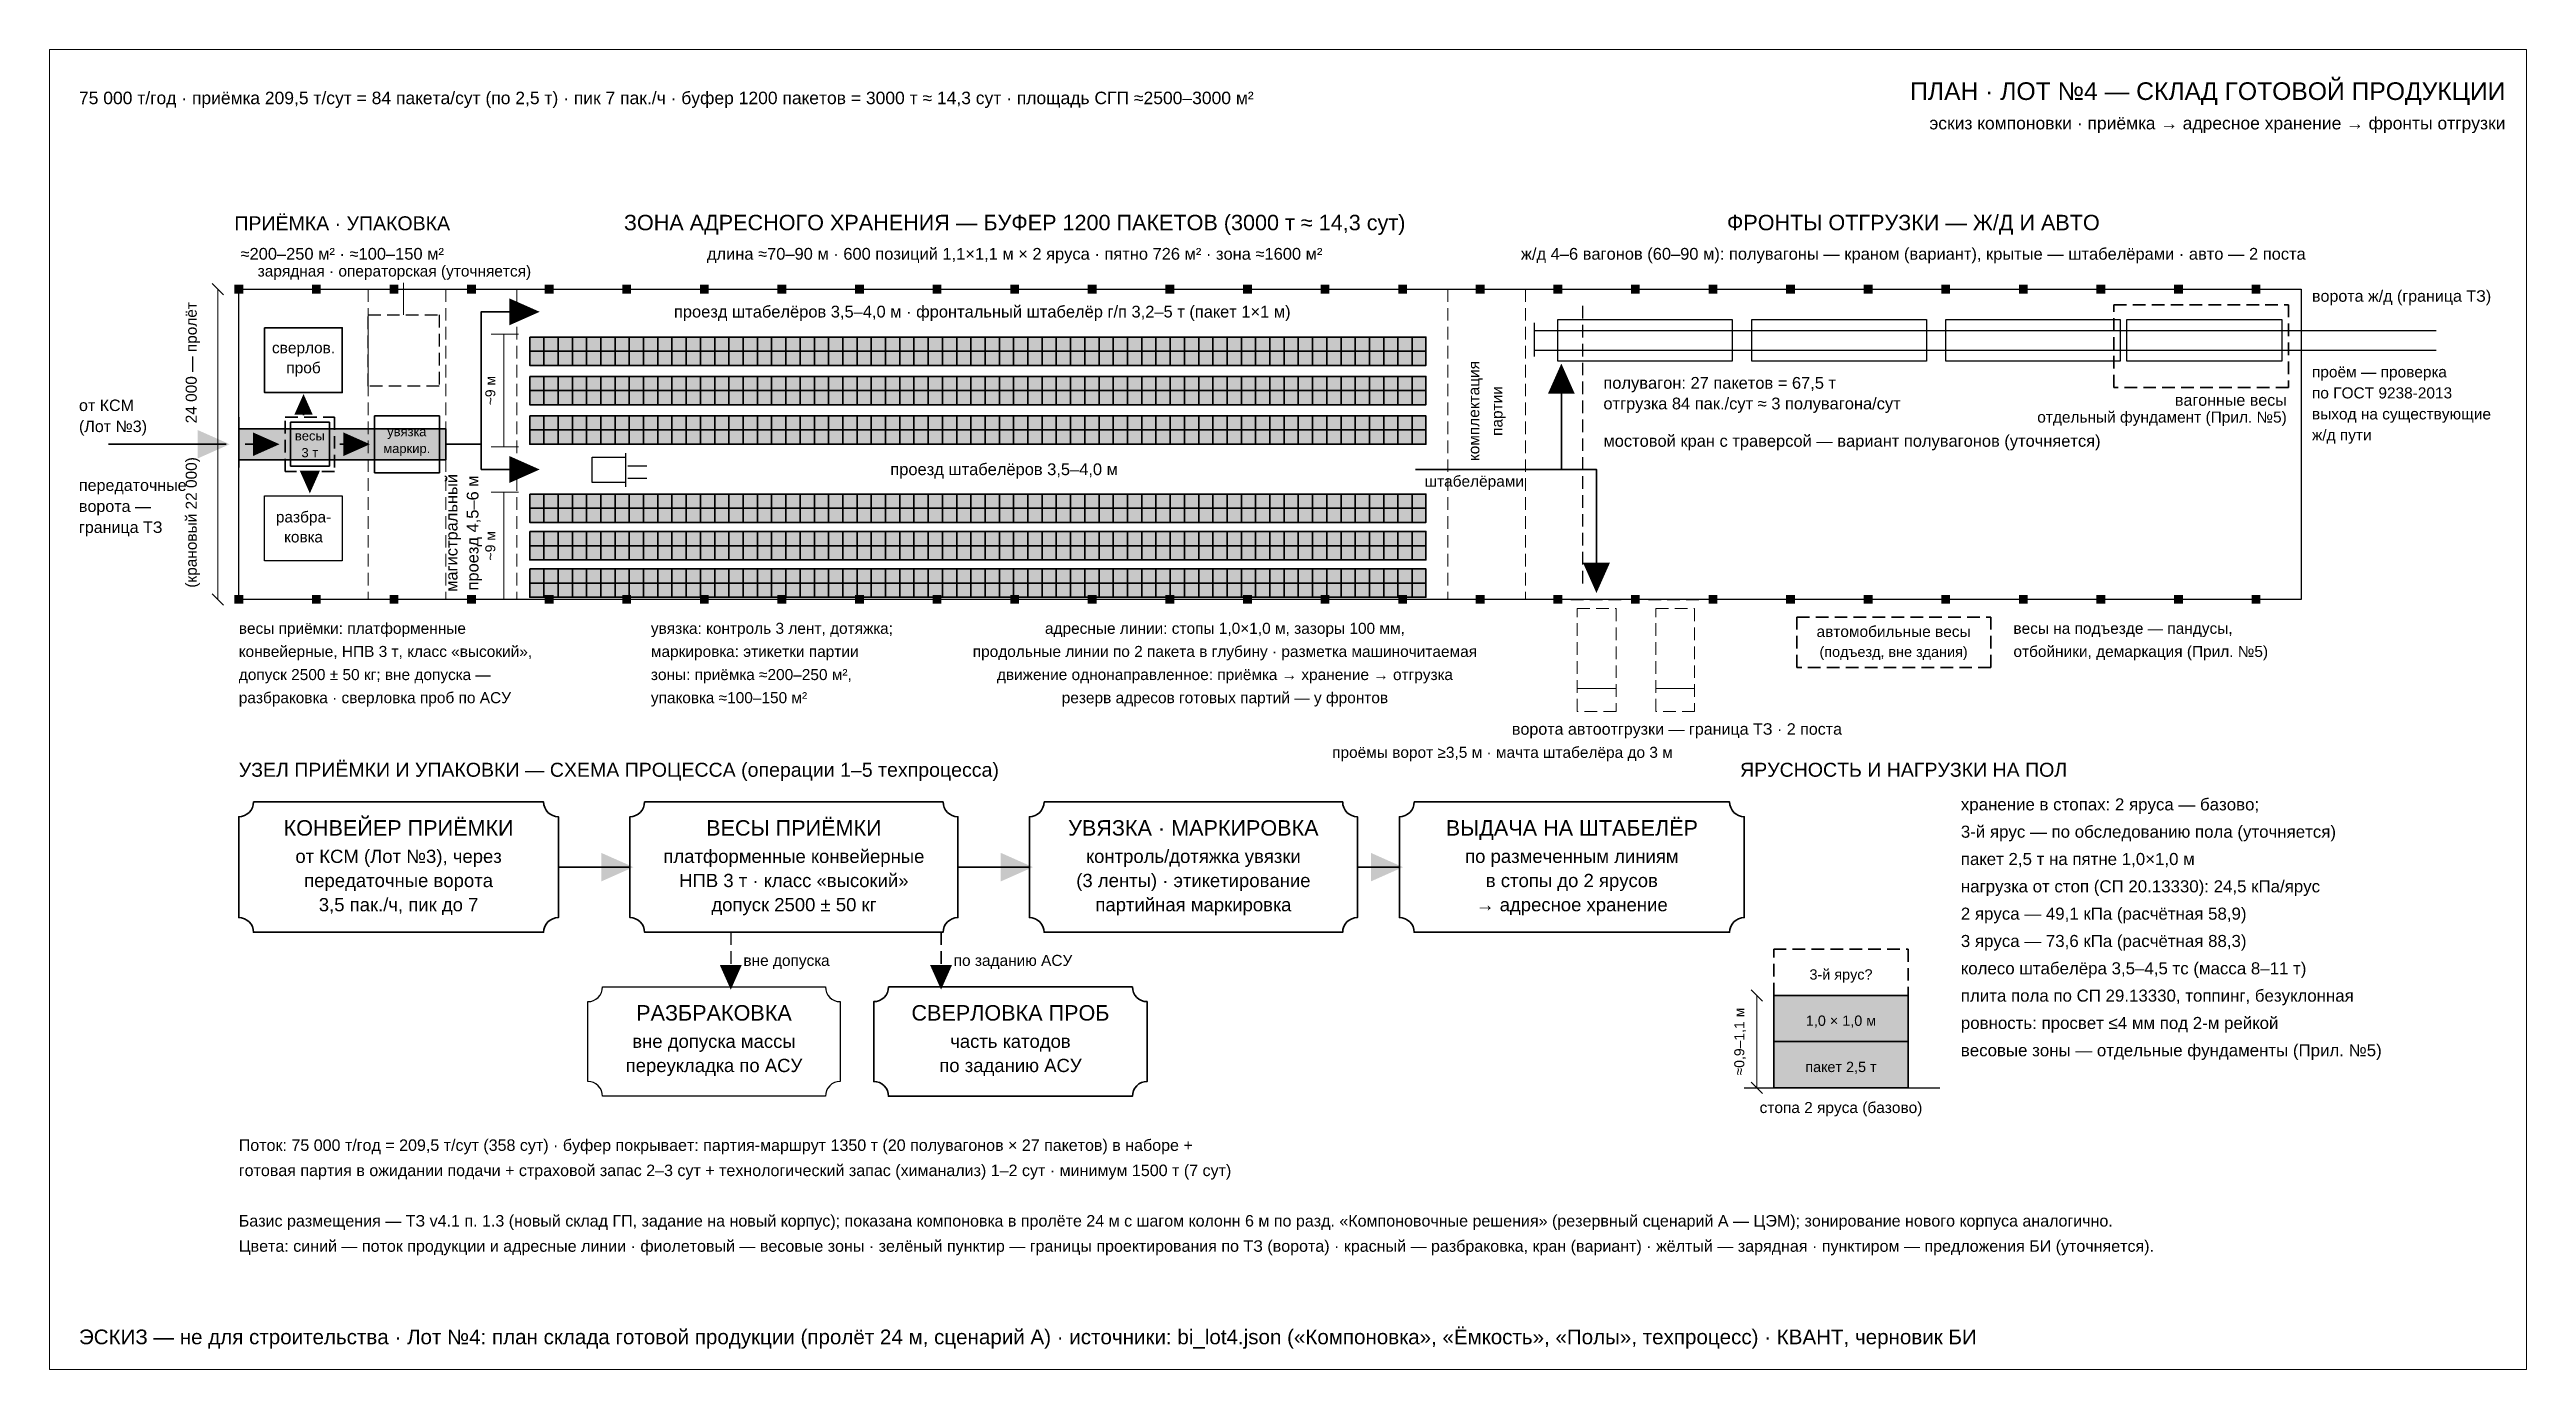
# Model space of a CAD drawing. Header units: millimetres. Extents: x 6 to 1184, y 6 to 634.
import ezdxf
from ezdxf.enums import TextEntityAlignment as Align

# ---------------------------------------------------------------- set-up
doc = ezdxf.new("R2010")
doc.units = ezdxf.units.MM
doc.linetypes.add('DASHED', pattern=[9, 6, -3])
for name, color, linetype, lineweight in [('DIM', 8, 'Continuous', 13), ('OUTLINE', 7, 'Continuous', 25), ('TEXT_RU', 7, 'Continuous', 25)]:
    doc.layers.add(name, color=color, linetype=linetype, lineweight=lineweight)
for name, color, linetype, lineweight, true_color in [('DUST', 6, 'Continuous', 35, 0xa34e9e), ('ELECTRIC', 2, 'Continuous', 30, 0xfab219), ('INTERLOCK', 1, 'Continuous', 30, 0xd03b3b), ('LIQUID', 5, 'Continuous', 35, 0x2a78d6)]:
    doc.layers.add(name, color=color, linetype=linetype, lineweight=lineweight, true_color=true_color)
doc.styles.add('TXTRU', font='arial.ttf')

msp = doc.modelspace()

# ---------------------------------------------------------------- hatches: boundary and pattern name
at = {"layer": 'LIQUID', "true_color": 0xd4e4f7}
for points in [[(234.4, 497.2), (660.6, 497.2), (660.6, 483.7), (234.4, 483.7)], [(234.4, 478.5), (660.6, 478.5), (660.6, 465), (234.4, 465)], [(234.4, 459.7), (660.6, 459.7), (660.6, 446.2), (234.4, 446.2)], [(234.4, 422.5), (660.6, 422.5), (660.6, 409), (234.4, 409)], [(234.4, 404.7), (660.6, 404.7), (660.6, 391.2), (234.4, 391.2)], [(234.4, 386.9), (660.6, 386.9), (660.6, 373.4), (234.4, 373.4)]]:
    msp.add_hatch(color=7, dxfattribs=at).paths.add_polyline_path(points)
at = {"layer": 'LIQUID', "true_color": 0xdfebf9}
msp.add_hatch(color=7, dxfattribs=at).paths.add_polyline_path([(96, 453.6), (194.4, 453.6), (194.4, 438.8), (96, 438.8)])
at = {"layer": 'LIQUID', "true_color": 0xd0e1f6}
for points in [[(826, 184), (890, 184), (890, 162), (826, 162)], [(826, 162), (890, 162), (890, 140), (826, 140)]]:
    msp.add_hatch(color=7, dxfattribs=at).paths.add_polyline_path(points)
at = {"layer": 'OUTLINE'}
for points in [[(93.9, 522.1), (98.1, 522.1), (98.1, 517.9), (93.9, 517.9)], [(130.8, 522.1), (135, 522.1), (135, 517.9), (130.8, 517.9)], [(167.7, 522.1), (171.9, 522.1), (171.9, 517.9), (167.7, 517.9)], [(204.6, 522.1), (208.8, 522.1), (208.8, 517.9), (204.6, 517.9)], [(241.5, 522.1), (245.7, 522.1), (245.7, 517.9), (241.5, 517.9)], [(278.4, 522.1), (282.6, 522.1), (282.6, 517.9), (278.4, 517.9)], [(315.3, 522.1), (319.5, 522.1), (319.5, 517.9), (315.3, 517.9)], [(352.2, 522.1), (356.4, 522.1), (356.4, 517.9), (352.2, 517.9)], [(389.1, 522.1), (393.3, 522.1), (393.3, 517.9), (389.1, 517.9)], [(426, 522.1), (430.2, 522.1), (430.2, 517.9), (426, 517.9)], [(462.9, 522.1), (467.1, 522.1), (467.1, 517.9), (462.9, 517.9)], [(499.8, 522.1), (504, 522.1), (504, 517.9), (499.8, 517.9)], [(536.7, 522.1), (540.9, 522.1), (540.9, 517.9), (536.7, 517.9)], [(573.6, 522.1), (577.8, 522.1), (577.8, 517.9), (573.6, 517.9)], [(610.5, 522.1), (614.7, 522.1), (614.7, 517.9), (610.5, 517.9)], [(647.4, 522.1), (651.6, 522.1), (651.6, 517.9), (647.4, 517.9)], [(684.3, 522.1), (688.5, 522.1), (688.5, 517.9), (684.3, 517.9)], [(721.2, 522.1), (725.4, 522.1), (725.4, 517.9), (721.2, 517.9)], [(758.1, 522.1), (762.3, 522.1), (762.3, 517.9), (758.1, 517.9)], [(795, 522.1), (799.2, 522.1), (799.2, 517.9), (795, 517.9)], [(831.9, 522.1), (836.1, 522.1), (836.1, 517.9), (831.9, 517.9)], [(868.8, 522.1), (873, 522.1), (873, 517.9), (868.8, 517.9)], [(905.7, 522.1), (909.9, 522.1), (909.9, 517.9), (905.7, 517.9)], [(942.6, 522.1), (946.8, 522.1), (946.8, 517.9), (942.6, 517.9)], [(979.5, 522.1), (983.7, 522.1), (983.7, 517.9), (979.5, 517.9)], [(1016.4, 522.1), (1020.6, 522.1), (1020.6, 517.9), (1016.4, 517.9)], [(1053.3, 522.1), (1057.5, 522.1), (1057.5, 517.9), (1053.3, 517.9)], [(93.9, 374.5), (98.1, 374.5), (98.1, 370.3), (93.9, 370.3)], [(130.8, 374.5), (135, 374.5), (135, 370.3), (130.8, 370.3)], [(167.7, 374.5), (171.9, 374.5), (171.9, 370.3), (167.7, 370.3)], [(204.6, 374.5), (208.8, 374.5), (208.8, 370.3), (204.6, 370.3)], [(241.5, 374.5), (245.7, 374.5), (245.7, 370.3), (241.5, 370.3)], [(278.4, 374.5), (282.6, 374.5), (282.6, 370.3), (278.4, 370.3)], [(315.3, 374.5), (319.5, 374.5), (319.5, 370.3), (315.3, 370.3)], [(352.2, 374.5), (356.4, 374.5), (356.4, 370.3), (352.2, 370.3)], [(389.1, 374.5), (393.3, 374.5), (393.3, 370.3), (389.1, 370.3)], [(426, 374.5), (430.2, 374.5), (430.2, 370.3), (426, 370.3)], [(462.9, 374.5), (467.1, 374.5), (467.1, 370.3), (462.9, 370.3)], [(499.8, 374.5), (504, 374.5), (504, 370.3), (499.8, 370.3)], [(536.7, 374.5), (540.9, 374.5), (540.9, 370.3), (536.7, 370.3)], [(573.6, 374.5), (577.8, 374.5), (577.8, 370.3), (573.6, 370.3)], [(610.5, 374.5), (614.7, 374.5), (614.7, 370.3), (610.5, 370.3)], [(647.4, 374.5), (651.6, 374.5), (651.6, 370.3), (647.4, 370.3)], [(684.3, 374.5), (688.5, 374.5), (688.5, 370.3), (684.3, 370.3)], [(721.2, 374.5), (725.4, 374.5), (725.4, 370.3), (721.2, 370.3)], [(758.1, 374.5), (762.3, 374.5), (762.3, 370.3), (758.1, 370.3)], [(795, 374.5), (799.2, 374.5), (799.2, 370.3), (795, 370.3)], [(831.9, 374.5), (836.1, 374.5), (836.1, 370.3), (831.9, 370.3)], [(868.8, 374.5), (873, 374.5), (873, 370.3), (868.8, 370.3)], [(905.7, 374.5), (909.9, 374.5), (909.9, 370.3), (905.7, 370.3)], [(942.6, 374.5), (946.8, 374.5), (946.8, 370.3), (942.6, 370.3)], [(979.5, 374.5), (983.7, 374.5), (983.7, 370.3), (979.5, 370.3)], [(1016.4, 374.5), (1020.6, 374.5), (1020.6, 370.3), (1016.4, 370.3)], [(1053.3, 374.5), (1057.5, 374.5), (1057.5, 370.3), (1053.3, 370.3)]]:
    msp.add_hatch(color=7, dxfattribs=at).paths.add_polyline_path(points)

# ---------------------------------------------------------------- linework, layer by layer
at = {"layer": 'DIM', "true_color": 0x52514e}
for p, q in [((83.3, 522.7), (88.7, 517.3)), ((86, 520), (86, 372.4)), ((83.3, 375.1), (88.7, 369.7)), ((815.3, 186.7), (820.7, 181.3)), ((818, 184), (818, 140)), ((815.3, 142.7), (820.7, 137.3))]:
    msp.add_line(p, q, dxfattribs=at)
at = {"layer": 'DIM', "linetype": 'DASHED'}
for p, q in [((157.5, 520), (157.5, 372.4)), ((194.4, 520), (194.4, 372.4)), ((228.2, 520), (228.2, 372.4)), ((671, 520), (671, 372.4)), ((707.9, 520), (707.9, 372.4))]:
    msp.add_line(p, q, dxfattribs=at)
at = {"layer": 'DIM'}
for p, q in [((174.4, 507.7), (174.4, 523)), ((216, 498.5), (229, 498.5)), ((222, 498.5), (222, 445)), ((216, 445), (229, 445)), ((216, 423.4), (229, 423.4)), ((222, 423.4), (222, 372.4)), ((216, 372.4), (229, 372.4)), ((732.6, 330), (751, 330)), ((770, 330), (788.4, 330))]:
    msp.add_line(p, q, dxfattribs=at)
at = {"layer": 'DIM', "true_color": 0xe7e7e7}
msp.add_lwpolyline([(6, 634), (1184, 634), (1184, 6), (6, 6)], close=True, dxfattribs=at)
at = {"layer": 'DIM', "linetype": 'DASHED'}
for points in [[(732.6, 368), (751, 368), (751, 319), (732.6, 319)], [(770, 368), (788.4, 368), (788.4, 319), (770, 319)]]:
    msp.add_lwpolyline(points, close=True, dxfattribs=at)
at = {"layer": 'DUST', "linetype": 'DASHED'}
for points in [[(987.8, 512.6), (1070.8, 512.6), (1070.8, 473.2), (987.8, 473.2)], [(118.1, 459.1), (141.5, 459.1), (141.5, 433.3), (118.1, 433.3)], [(837, 364), (929.3, 364), (929.3, 340), (837, 340)]]:
    msp.add_lwpolyline(points, close=True, dxfattribs=at)
at = {"layer": 'DUST'}
msp.add_lwpolyline([(120.6, 456.7), (139.1, 456.7), (139.1, 435.8), (120.6, 435.8)], close=True, dxfattribs=at)
msp.add_lwpolyline([(289, 276), (431, 276, 0.4142136), (438, 269), (438, 221, 0.4142136), (431, 214), (289, 214, 0.4142136), (282, 221), (282, 269, 0.4142136)], format="xyb", close=True, dxfattribs=at)
at = {"layer": 'ELECTRIC', "linetype": 'DASHED'}
msp.add_lwpolyline([(157.5, 507.7), (191.3, 507.7), (191.3, 473.9), (157.5, 473.9)], close=True, dxfattribs=at)
at = {"layer": 'INTERLOCK', "linetype": 'DASHED'}
for p, q in [((735, 512), (735, 380)), ((129.8, 433), (129.8, 424)), ((330, 214), (330, 188))]:
    msp.add_line(p, q, dxfattribs=at)
at = {"layer": 'INTERLOCK'}
msp.add_lwpolyline([(108.3, 421.6), (145.2, 421.6), (145.2, 390.8), (108.3, 390.8)], close=True, dxfattribs=at)
msp.add_lwpolyline([(269, 188), (375, 188, 0.4142136), (382, 181), (382, 143, 0.4142136), (375, 136), (269, 136, 0.4142136), (262, 143), (262, 181, 0.4142136)], format="xyb", close=True, dxfattribs=at)
for points in [[(134.6, 433.6), (129.8, 422.8), (125, 433.6)], [(335.2, 198.4), (330, 186.7), (324.8, 198.4)]]:
    msp.add_solid(points, dxfattribs=at)
at = {"layer": 'LIQUID', "true_color": 0x8ab5e8}
for p, q in [((241.1, 497.2), (241.1, 483.7)), ((247.87, 497.2), (247.87, 483.7)), ((254.64, 497.2), (254.64, 483.7)), ((261.41, 497.2), (261.41, 483.7)), ((268.18, 497.2), (268.18, 483.7)), ((274.95, 497.2), (274.95, 483.7)), ((281.72, 497.2), (281.72, 483.7)), ((288.49, 497.2), (288.49, 483.7)), ((295.26, 497.2), (295.26, 483.7)), ((302.03, 497.2), (302.03, 483.7)), ((308.8, 497.2), (308.8, 483.7)), ((315.57, 497.2), (315.57, 483.7)), ((322.34, 497.2), (322.34, 483.7)), ((329.11, 497.2), (329.11, 483.7)), ((335.88, 497.2), (335.88, 483.7)), ((342.65, 497.2), (342.65, 483.7)), ((349.42, 497.2), (349.42, 483.7)), ((356.19, 497.2), (356.19, 483.7)), ((362.96, 497.2), (362.96, 483.7)), ((369.73, 497.2), (369.73, 483.7)), ((376.5, 497.2), (376.5, 483.7)), ((383.27, 497.2), (383.27, 483.7)), ((390.04, 497.2), (390.04, 483.7)), ((396.81, 497.2), (396.81, 483.7)), ((403.58, 497.2), (403.58, 483.7)), ((410.35, 497.2), (410.35, 483.7)), ((417.12, 497.2), (417.12, 483.7)), ((423.89, 497.2), (423.89, 483.7)), ((430.66, 497.2), (430.66, 483.7)), ((437.43, 497.2), (437.43, 483.7)), ((444.2, 497.2), (444.2, 483.7)), ((450.97, 497.2), (450.97, 483.7)), ((457.74, 497.2), (457.74, 483.7)), ((464.51, 497.2), (464.51, 483.7)), ((471.28, 497.2), (471.28, 483.7)), ((478.05, 497.2), (478.05, 483.7)), ((484.82, 497.2), (484.82, 483.7)), ((491.59, 497.2), (491.59, 483.7)), ((498.36, 497.2), (498.36, 483.7)), ((505.13, 497.2), (505.13, 483.7)), ((511.9, 497.2), (511.9, 483.7)), ((518.67, 497.2), (518.67, 483.7)), ((525.44, 497.2), (525.44, 483.7)), ((532.21, 497.2), (532.21, 483.7)), ((538.98, 497.2), (538.98, 483.7)), ((545.75, 497.2), (545.75, 483.7)), ((552.52, 497.2), (552.52, 483.7)), ((559.29, 497.2), (559.29, 483.7)), ((566.06, 497.2), (566.06, 483.7)), ((572.83, 497.2), (572.83, 483.7)), ((579.6, 497.2), (579.6, 483.7)), ((586.37, 497.2), (586.37, 483.7)), ((593.14, 497.2), (593.14, 483.7)), ((599.91, 497.2), (599.91, 483.7)), ((606.68, 497.2), (606.68, 483.7)), ((613.45, 497.2), (613.45, 483.7)), ((620.22, 497.2), (620.22, 483.7)), ((626.99, 497.2), (626.99, 483.7)), ((633.76, 497.2), (633.76, 483.7)), ((640.53, 497.2), (640.53, 483.7)), ((647.3, 497.2), (647.3, 483.7)), ((654.07, 497.2), (654.07, 483.7)), ((241.1, 478.5), (241.1, 465)), ((247.87, 478.5), (247.87, 465)), ((254.64, 478.5), (254.64, 465)), ((261.41, 478.5), (261.41, 465)), ((268.18, 478.5), (268.18, 465)), ((274.95, 478.5), (274.95, 465)), ((281.72, 478.5), (281.72, 465)), ((288.49, 478.5), (288.49, 465)), ((295.26, 478.5), (295.26, 465)), ((302.03, 478.5), (302.03, 465)), ((308.8, 478.5), (308.8, 465)), ((315.57, 478.5), (315.57, 465)), ((322.34, 478.5), (322.34, 465)), ((329.11, 478.5), (329.11, 465)), ((335.88, 478.5), (335.88, 465)), ((342.65, 478.5), (342.65, 465)), ((349.42, 478.5), (349.42, 465)), ((356.19, 478.5), (356.19, 465)), ((362.96, 478.5), (362.96, 465)), ((369.73, 478.5), (369.73, 465)), ((376.5, 478.5), (376.5, 465)), ((383.27, 478.5), (383.27, 465)), ((390.04, 478.5), (390.04, 465)), ((396.81, 478.5), (396.81, 465)), ((403.58, 478.5), (403.58, 465)), ((410.35, 478.5), (410.35, 465)), ((417.12, 478.5), (417.12, 465)), ((423.89, 478.5), (423.89, 465)), ((430.66, 478.5), (430.66, 465)), ((437.43, 478.5), (437.43, 465)), ((444.2, 478.5), (444.2, 465)), ((450.97, 478.5), (450.97, 465)), ((457.74, 478.5), (457.74, 465)), ((464.51, 478.5), (464.51, 465)), ((471.28, 478.5), (471.28, 465)), ((478.05, 478.5), (478.05, 465)), ((484.82, 478.5), (484.82, 465)), ((491.59, 478.5), (491.59, 465)), ((498.36, 478.5), (498.36, 465)), ((505.13, 478.5), (505.13, 465)), ((511.9, 478.5), (511.9, 465)), ((518.67, 478.5), (518.67, 465)), ((525.44, 478.5), (525.44, 465)), ((532.21, 478.5), (532.21, 465)), ((538.98, 478.5), (538.98, 465)), ((545.75, 478.5), (545.75, 465)), ((552.52, 478.5), (552.52, 465)), ((559.29, 478.5), (559.29, 465)), ((566.06, 478.5), (566.06, 465)), ((572.83, 478.5), (572.83, 465)), ((579.6, 478.5), (579.6, 465)), ((586.37, 478.5), (586.37, 465)), ((593.14, 478.5), (593.14, 465)), ((599.91, 478.5), (599.91, 465)), ((606.68, 478.5), (606.68, 465)), ((613.45, 478.5), (613.45, 465)), ((620.22, 478.5), (620.22, 465)), ((626.99, 478.5), (626.99, 465)), ((633.76, 478.5), (633.76, 465)), ((640.53, 478.5), (640.53, 465)), ((647.3, 478.5), (647.3, 465)), ((654.07, 478.5), (654.07, 465)), ((241.1, 459.7), (241.1, 446.2)), ((247.87, 459.7), (247.87, 446.2)), ((254.64, 459.7), (254.64, 446.2)), ((261.41, 459.7), (261.41, 446.2)), ((268.18, 459.7), (268.18, 446.2)), ((274.95, 459.7), (274.95, 446.2)), ((281.72, 459.7), (281.72, 446.2)), ((288.49, 459.7), (288.49, 446.2)), ((295.26, 459.7), (295.26, 446.2)), ((302.03, 459.7), (302.03, 446.2)), ((308.8, 459.7), (308.8, 446.2)), ((315.57, 459.7), (315.57, 446.2)), ((322.34, 459.7), (322.34, 446.2)), ((329.11, 459.7), (329.11, 446.2)), ((335.88, 459.7), (335.88, 446.2)), ((342.65, 459.7), (342.65, 446.2)), ((349.42, 459.7), (349.42, 446.2)), ((356.19, 459.7), (356.19, 446.2)), ((362.96, 459.7), (362.96, 446.2)), ((369.73, 459.7), (369.73, 446.2)), ((376.5, 459.7), (376.5, 446.2)), ((383.27, 459.7), (383.27, 446.2)), ((390.04, 459.7), (390.04, 446.2)), ((396.81, 459.7), (396.81, 446.2)), ((403.58, 459.7), (403.58, 446.2)), ((410.35, 459.7), (410.35, 446.2)), ((417.12, 459.7), (417.12, 446.2)), ((423.89, 459.7), (423.89, 446.2)), ((430.66, 459.7), (430.66, 446.2)), ((437.43, 459.7), (437.43, 446.2)), ((444.2, 459.7), (444.2, 446.2)), ((450.97, 459.7), (450.97, 446.2)), ((457.74, 459.7), (457.74, 446.2)), ((464.51, 459.7), (464.51, 446.2)), ((471.28, 459.7), (471.28, 446.2)), ((478.05, 459.7), (478.05, 446.2)), ((484.82, 459.7), (484.82, 446.2)), ((491.59, 459.7), (491.59, 446.2)), ((498.36, 459.7), (498.36, 446.2)), ((505.13, 459.7), (505.13, 446.2)), ((511.9, 459.7), (511.9, 446.2)), ((518.67, 459.7), (518.67, 446.2)), ((525.44, 459.7), (525.44, 446.2)), ((532.21, 459.7), (532.21, 446.2)), ((538.98, 459.7), (538.98, 446.2)), ((545.75, 459.7), (545.75, 446.2)), ((552.52, 459.7), (552.52, 446.2)), ((559.29, 459.7), (559.29, 446.2)), ((566.06, 459.7), (566.06, 446.2)), ((572.83, 459.7), (572.83, 446.2)), ((579.6, 459.7), (579.6, 446.2)), ((586.37, 459.7), (586.37, 446.2)), ((593.14, 459.7), (593.14, 446.2)), ((599.91, 459.7), (599.91, 446.2)), ((606.68, 459.7), (606.68, 446.2)), ((613.45, 459.7), (613.45, 446.2)), ((620.22, 459.7), (620.22, 446.2)), ((626.99, 459.7), (626.99, 446.2)), ((633.76, 459.7), (633.76, 446.2)), ((640.53, 459.7), (640.53, 446.2)), ((647.3, 459.7), (647.3, 446.2)), ((654.07, 459.7), (654.07, 446.2)), ((241.1, 422.5), (241.1, 409)), ((247.87, 422.5), (247.87, 409)), ((254.64, 422.5), (254.64, 409)), ((261.41, 422.5), (261.41, 409)), ((268.18, 422.5), (268.18, 409)), ((274.95, 422.5), (274.95, 409)), ((281.72, 422.5), (281.72, 409)), ((288.49, 422.5), (288.49, 409)), ((295.26, 422.5), (295.26, 409)), ((302.03, 422.5), (302.03, 409)), ((308.8, 422.5), (308.8, 409)), ((315.57, 422.5), (315.57, 409)), ((322.34, 422.5), (322.34, 409)), ((329.11, 422.5), (329.11, 409)), ((335.88, 422.5), (335.88, 409)), ((342.65, 422.5), (342.65, 409)), ((349.42, 422.5), (349.42, 409)), ((356.19, 422.5), (356.19, 409)), ((362.96, 422.5), (362.96, 409)), ((369.73, 422.5), (369.73, 409)), ((376.5, 422.5), (376.5, 409)), ((383.27, 422.5), (383.27, 409)), ((390.04, 422.5), (390.04, 409)), ((396.81, 422.5), (396.81, 409)), ((403.58, 422.5), (403.58, 409)), ((410.35, 422.5), (410.35, 409)), ((417.12, 422.5), (417.12, 409)), ((423.89, 422.5), (423.89, 409)), ((430.66, 422.5), (430.66, 409)), ((437.43, 422.5), (437.43, 409)), ((444.2, 422.5), (444.2, 409)), ((450.97, 422.5), (450.97, 409)), ((457.74, 422.5), (457.74, 409)), ((464.51, 422.5), (464.51, 409)), ((471.28, 422.5), (471.28, 409)), ((478.05, 422.5), (478.05, 409)), ((484.82, 422.5), (484.82, 409)), ((491.59, 422.5), (491.59, 409)), ((498.36, 422.5), (498.36, 409)), ((505.13, 422.5), (505.13, 409)), ((511.9, 422.5), (511.9, 409)), ((518.67, 422.5), (518.67, 409)), ((525.44, 422.5), (525.44, 409)), ((532.21, 422.5), (532.21, 409)), ((538.98, 422.5), (538.98, 409)), ((545.75, 422.5), (545.75, 409)), ((552.52, 422.5), (552.52, 409)), ((559.29, 422.5), (559.29, 409)), ((566.06, 422.5), (566.06, 409)), ((572.83, 422.5), (572.83, 409)), ((579.6, 422.5), (579.6, 409)), ((586.37, 422.5), (586.37, 409)), ((593.14, 422.5), (593.14, 409)), ((599.91, 422.5), (599.91, 409)), ((606.68, 422.5), (606.68, 409)), ((613.45, 422.5), (613.45, 409)), ((620.22, 422.5), (620.22, 409)), ((626.99, 422.5), (626.99, 409)), ((633.76, 422.5), (633.76, 409)), ((640.53, 422.5), (640.53, 409)), ((647.3, 422.5), (647.3, 409)), ((654.07, 422.5), (654.07, 409)), ((241.1, 404.7), (241.1, 391.2)), ((247.87, 404.7), (247.87, 391.2)), ((254.64, 404.7), (254.64, 391.2)), ((261.41, 404.7), (261.41, 391.2)), ((268.18, 404.7), (268.18, 391.2)), ((274.95, 404.7), (274.95, 391.2)), ((281.72, 404.7), (281.72, 391.2)), ((288.49, 404.7), (288.49, 391.2)), ((295.26, 404.7), (295.26, 391.2)), ((302.03, 404.7), (302.03, 391.2)), ((308.8, 404.7), (308.8, 391.2)), ((315.57, 404.7), (315.57, 391.2)), ((322.34, 404.7), (322.34, 391.2)), ((329.11, 404.7), (329.11, 391.2)), ((335.88, 404.7), (335.88, 391.2)), ((342.65, 404.7), (342.65, 391.2)), ((349.42, 404.7), (349.42, 391.2)), ((356.19, 404.7), (356.19, 391.2)), ((362.96, 404.7), (362.96, 391.2)), ((369.73, 404.7), (369.73, 391.2)), ((376.5, 404.7), (376.5, 391.2)), ((383.27, 404.7), (383.27, 391.2)), ((390.04, 404.7), (390.04, 391.2)), ((396.81, 404.7), (396.81, 391.2)), ((403.58, 404.7), (403.58, 391.2)), ((410.35, 404.7), (410.35, 391.2)), ((417.12, 404.7), (417.12, 391.2)), ((423.89, 404.7), (423.89, 391.2)), ((430.66, 404.7), (430.66, 391.2)), ((437.43, 404.7), (437.43, 391.2)), ((444.2, 404.7), (444.2, 391.2)), ((450.97, 404.7), (450.97, 391.2)), ((457.74, 404.7), (457.74, 391.2)), ((464.51, 404.7), (464.51, 391.2)), ((471.28, 404.7), (471.28, 391.2)), ((478.05, 404.7), (478.05, 391.2)), ((484.82, 404.7), (484.82, 391.2)), ((491.59, 404.7), (491.59, 391.2)), ((498.36, 404.7), (498.36, 391.2)), ((505.13, 404.7), (505.13, 391.2)), ((511.9, 404.7), (511.9, 391.2)), ((518.67, 404.7), (518.67, 391.2)), ((525.44, 404.7), (525.44, 391.2)), ((532.21, 404.7), (532.21, 391.2)), ((538.98, 404.7), (538.98, 391.2)), ((545.75, 404.7), (545.75, 391.2)), ((552.52, 404.7), (552.52, 391.2)), ((559.29, 404.7), (559.29, 391.2)), ((566.06, 404.7), (566.06, 391.2)), ((572.83, 404.7), (572.83, 391.2)), ((579.6, 404.7), (579.6, 391.2)), ((586.37, 404.7), (586.37, 391.2)), ((593.14, 404.7), (593.14, 391.2)), ((599.91, 404.7), (599.91, 391.2)), ((606.68, 404.7), (606.68, 391.2)), ((613.45, 404.7), (613.45, 391.2)), ((620.22, 404.7), (620.22, 391.2)), ((626.99, 404.7), (626.99, 391.2)), ((633.76, 404.7), (633.76, 391.2)), ((640.53, 404.7), (640.53, 391.2)), ((647.3, 404.7), (647.3, 391.2)), ((654.07, 404.7), (654.07, 391.2)), ((241.1, 386.9), (241.1, 373.4)), ((247.87, 386.9), (247.87, 373.4)), ((254.64, 386.9), (254.64, 373.4)), ((261.41, 386.9), (261.41, 373.4)), ((268.18, 386.9), (268.18, 373.4)), ((274.95, 386.9), (274.95, 373.4)), ((281.72, 386.9), (281.72, 373.4)), ((288.49, 386.9), (288.49, 373.4)), ((295.26, 386.9), (295.26, 373.4)), ((302.03, 386.9), (302.03, 373.4)), ((308.8, 386.9), (308.8, 373.4)), ((315.57, 386.9), (315.57, 373.4)), ((322.34, 386.9), (322.34, 373.4)), ((329.11, 386.9), (329.11, 373.4)), ((335.88, 386.9), (335.88, 373.4)), ((342.65, 386.9), (342.65, 373.4)), ((349.42, 386.9), (349.42, 373.4)), ((356.19, 386.9), (356.19, 373.4)), ((362.96, 386.9), (362.96, 373.4)), ((369.73, 386.9), (369.73, 373.4)), ((376.5, 386.9), (376.5, 373.4)), ((383.27, 386.9), (383.27, 373.4)), ((390.04, 386.9), (390.04, 373.4)), ((396.81, 386.9), (396.81, 373.4)), ((403.58, 386.9), (403.58, 373.4)), ((410.35, 386.9), (410.35, 373.4)), ((417.12, 386.9), (417.12, 373.4)), ((423.89, 386.9), (423.89, 373.4)), ((430.66, 386.9), (430.66, 373.4)), ((437.43, 386.9), (437.43, 373.4)), ((444.2, 386.9), (444.2, 373.4)), ((450.97, 386.9), (450.97, 373.4)), ((457.74, 386.9), (457.74, 373.4)), ((464.51, 386.9), (464.51, 373.4)), ((471.28, 386.9), (471.28, 373.4)), ((478.05, 386.9), (478.05, 373.4)), ((484.82, 386.9), (484.82, 373.4)), ((491.59, 386.9), (491.59, 373.4)), ((498.36, 386.9), (498.36, 373.4)), ((505.13, 386.9), (505.13, 373.4)), ((511.9, 386.9), (511.9, 373.4)), ((518.67, 386.9), (518.67, 373.4)), ((525.44, 386.9), (525.44, 373.4)), ((532.21, 386.9), (532.21, 373.4)), ((538.98, 386.9), (538.98, 373.4)), ((545.75, 386.9), (545.75, 373.4)), ((552.52, 386.9), (552.52, 373.4)), ((559.29, 386.9), (559.29, 373.4)), ((566.06, 386.9), (566.06, 373.4)), ((572.83, 386.9), (572.83, 373.4)), ((579.6, 386.9), (579.6, 373.4)), ((586.37, 386.9), (586.37, 373.4)), ((593.14, 386.9), (593.14, 373.4)), ((599.91, 386.9), (599.91, 373.4)), ((606.68, 386.9), (606.68, 373.4)), ((613.45, 386.9), (613.45, 373.4)), ((620.22, 386.9), (620.22, 373.4)), ((626.99, 386.9), (626.99, 373.4)), ((633.76, 386.9), (633.76, 373.4)), ((640.53, 386.9), (640.53, 373.4)), ((647.3, 386.9), (647.3, 373.4)), ((654.07, 386.9), (654.07, 373.4))]:
    msp.add_line(p, q, dxfattribs=at)
at = {"layer": 'LIQUID', "true_color": 0x6aa0e2}
for p, q in [((234.4, 490.5), (660.6, 490.5)), ((234.4, 471.7), (660.6, 471.7)), ((234.4, 453), (660.6, 453)), ((234.4, 415.8), (660.6, 415.8)), ((234.4, 397.9), (660.6, 397.9)), ((234.4, 380.1), (660.6, 380.1))]:
    msp.add_line(p, q, dxfattribs=at)
at = {"layer": 'LIQUID', "linetype": 'DASHED'}
for p, q in [((126.8, 460), (126.8, 469)), ((430, 214), (430, 188))]:
    msp.add_line(p, q, dxfattribs=at)
at = {"layer": 'LIQUID'}
for p, q in [((34, 446.2), (90, 446.2)), ((99, 446.2), (114, 446.2)), ((144, 446.2), (157, 446.2)), ((194.4, 446.2), (211.3, 446.2)), ((248, 245), (282, 245)), ((438, 245), (472, 245)), ((628, 245), (648, 245))]:
    msp.add_line(p, q, dxfattribs=at)
for points in [[(211.3, 446.2), (211.3, 509.2), (237.5, 509.2)], [(655.7, 434.2), (725, 434.2), (725, 483)], [(211.3, 446.2), (211.3, 434.2), (237.5, 434.2)], [(700, 434.2), (741.7, 434.2), (741.7, 377)]]:
    msp.add_lwpolyline(points, dxfattribs=at)
for points in [[(108.3, 501.6), (145.2, 501.6), (145.2, 470.8), (108.3, 470.8)], [(234.4, 497.2), (660.6, 497.2), (660.6, 483.7), (234.4, 483.7)], [(234.4, 478.5), (660.6, 478.5), (660.6, 465), (234.4, 465)], [(160.6, 459.7), (191.4, 459.7), (191.4, 432.6), (160.6, 432.6)], [(234.4, 459.7), (660.6, 459.7), (660.6, 446.2), (234.4, 446.2)], [(96, 453.6), (194.4, 453.6), (194.4, 438.8), (96, 438.8)], [(234.4, 422.5), (660.6, 422.5), (660.6, 409), (234.4, 409)], [(234.4, 404.7), (660.6, 404.7), (660.6, 391.2), (234.4, 391.2)], [(234.4, 386.9), (660.6, 386.9), (660.6, 373.4), (234.4, 373.4)], [(826, 184), (890, 184), (890, 162), (826, 162)], [(826, 162), (890, 162), (890, 140), (826, 140)]]:
    msp.add_lwpolyline(points, close=True, dxfattribs=at)
for points in [[(103, 276), (241, 276, 0.4142136), (248, 269), (248, 221, 0.4142136), (241, 214), (103, 214, 0.4142136), (96, 221), (96, 269, 0.4142136)], [(479, 276), (621, 276, 0.4142136), (628, 269), (628, 221, 0.4142136), (621, 214), (479, 214, 0.4142136), (472, 221), (472, 269, 0.4142136)], [(655, 276), (805, 276, 0.4142136), (812, 269), (812, 221, 0.4142136), (805, 214), (655, 214, 0.4142136), (648, 221), (648, 269, 0.4142136)], [(405, 188), (521, 188, 0.4142136), (528, 181), (528, 143, 0.4142136), (521, 136), (405, 136, 0.4142136), (398, 143), (398, 181, 0.4142136)]]:
    msp.add_lwpolyline(points, format="xyb", close=True, dxfattribs=at)
at = {"layer": 'LIQUID', "linetype": 'DASHED'}
msp.add_lwpolyline([(826, 206), (890, 206), (890, 184), (826, 184)], close=True, dxfattribs=at)
at = {"layer": 'LIQUID'}
for points in [[(224.7, 515.6), (239.1, 509.2), (224.7, 502.8)], [(718.6, 470.2), (725, 484.6), (731.4, 470.2)], [(122.4, 460.2), (126.8, 470.1), (131.2, 460.2)], [(76.4, 453), (91.7, 446.2), (76.4, 439.4)], [(102.8, 451.8), (115.4, 446.2), (102.8, 440.6)], [(145.8, 451.8), (158.4, 446.2), (145.8, 440.6)], [(224.7, 440.6), (239.1, 434.2), (224.7, 427.8)], [(748.1, 389.8), (741.7, 375.4), (735.3, 389.8)], [(268.4, 251.8), (283.7, 245), (268.4, 238.2)], [(458.4, 251.8), (473.7, 245), (458.4, 238.2)], [(634.4, 251.8), (649.7, 245), (634.4, 238.2)], [(435.2, 198.4), (430, 186.7), (424.8, 198.4)]]:
    msp.add_solid(points, dxfattribs=at)
at = {"layer": 'OUTLINE', "linetype": 'DASHED', "true_color": 0x0ca30c}
for p, q in [((1076.9, 509.5), (1076.9, 478.2)), ((96, 459.1), (96, 433.3)), ((729.5, 372.4), (754.1, 372.4)), ((766.4, 372.4), (791, 372.4))]:
    msp.add_line(p, q, dxfattribs=at)
at = {"layer": 'OUTLINE'}
for p, q in [((712, 504), (712, 488)), ((712, 500.3), (1141, 500.3)), ((712, 491), (1141, 491)), ((280, 442), (280, 426)), ((281, 436), (290, 436)), ((281, 430), (290, 430)), ((812, 140), (905, 140))]:
    msp.add_line(p, q, dxfattribs=at)
for points in [[(96, 520), (1076.9, 520), (1076.9, 372.4), (96, 372.4)], [(723.3, 505.5), (806.3, 505.5), (806.3, 485.8), (723.3, 485.8)], [(815.6, 505.5), (898.6, 505.5), (898.6, 485.8), (815.6, 485.8)], [(907.8, 505.5), (990.8, 505.5), (990.8, 485.8), (907.8, 485.8)], [(993.9, 505.5), (1067.7, 505.5), (1067.7, 485.8), (993.9, 485.8)], [(264, 440), (280, 440), (280, 428), (264, 428)]]:
    msp.add_lwpolyline(points, close=True, dxfattribs=at)

# ---------------------------------------------------------------- texts
at = {"layer": 'TEXT_RU', "style": 'TXTRU'}
for s, height, p in [('75 000 т/год · приёмка 209,5 т/сут = 84 пакета/сут (по 2,5 т) · пик 7 пак./ч · буфер 1200 пакетов = 3000 т ≈ 14,3 сут · площадь СГП ≈2500–3000 м²', 5.95, (20, 608)), ('зарядная · операторская (уточняется)', 5.25, (105, 526)), ('проём — проверка', 5.25, (1082, 478)), ('полувагон: 27 пакетов = 67,5 т', 5.6, (745, 472.6)), ('по ГОСТ 9238-2013', 5.25, (1082, 468)), ('отгрузка 84 пак./сут ≈ 3 полувагона/сут', 5.6, (745, 462.8)), ('выход на существующие', 5.25, (1082, 458)), ('ж/д пути', 5.25, (1082, 448)), ('весы приёмки: платформенные', 5.25, (96, 356)), ('увязка: контроль 3 лент, дотяжка;', 5.25, (292, 356)), ('весы на подъезде — пандусы,', 5.25, (940, 356)), ('конвейерные, НПВ 3 т, класс «высокий»,', 5.25, (96, 345)), ('маркировка: этикетки партии', 5.25, (292, 345)), ('отбойники, демаркация (Прил. №5)', 5.25, (940, 345)), ('допуск 2500 ± 50 кг; вне допуска —', 5.25, (96, 334)), ('зоны: приёмка ≈200–250 м²,', 5.25, (292, 334)), ('разбраковка · сверловка проб по АСУ', 5.25, (96, 323)), ('упаковка ≈100–150 м²', 5.25, (292, 323)), ('УЗЕЛ ПРИЁМКИ И УПАКОВКИ — СХЕМА ПРОЦЕССА (операции 1–5 техпроцесса)', 6.65, (96, 288)), ('ЯРУСНОСТЬ И НАГРУЗКИ НА ПОЛ', 6.65, (810, 288)), ('хранение в стопах: 2 яруса — базово;', 5.74, (915, 272)), ('3-й ярус — по обследованию пола (уточняется)', 5.74, (915, 259)), ('пакет 2,5 т на пятне 1,0×1,0 м', 5.74, (915, 246)), ('нагрузка от стоп (СП 20.13330): 24,5 кПа/ярус', 5.74, (915, 233)), ('2 яруса — 49,1 кПа (расчётная 58,9)', 5.74, (915, 220)), ('3 яруса — 73,6 кПа (расчётная 88,3)', 5.74, (915, 207)), ('колесо штабелёра 3,5–4,5 тс (масса 8–11 т)', 5.74, (915, 194)), ('плита пола по СП 29.13330, топпинг, безуклонная', 5.74, (915, 181)), ('ровность: просвет ≤4 мм под 2-м рейкой', 5.74, (915, 168)), ('весовые зоны — отдельные фундаменты (Прил. №5)', 5.74, (915, 155)), ('Поток: 75 000 т/год = 209,5 т/сут (358 сут) · буфер покрывает: партия-маршрут 1350 т (20 полувагонов × 27 пакетов) в наборе +', 5.46, (96, 110)), ('готовая партия в ожидании подачи + страховой запас 2–3 сут + технологический запас (химанализ) 1–2 сут · минимум 1500 т (7 сут)', 5.46, (96, 98)), ('Базис размещения — ТЗ v4.1 п. 1.3 (новый склад ГП, задание на новый корпус); показана компоновка в пролёте 24 м с шагом колонн 6 м по разд. «Компоновочные решения» (резервный сценарий А — ЦЭМ); зонирование нового корпуса аналогично.', 5.46, (96, 74)), ('Цвета: синий — поток продукции и адресные линии · фиолетовый — весовые зоны · зелёный пунктир — границы проектирования по ТЗ (ворота) · красный — разбраковка, кран (вариант) · жёлтый — зарядная · пунктиром — предложения БИ (уточняется).', 5.46, (96, 62)), ('ЭСКИЗ — не для строительства · Лот №4: план склада готовой продукции (пролёт 24 м, сценарий А) · источники: bi_lot4.json («Компоновка», «Ёмкость», «Полы», техпроцесс) · КВАНТ, черновик БИ', 7, (20, 18))]:
    msp.add_text(s, height=height, dxfattribs=at).set_placement(p)
for s, height, p in [('ПЛАН · ЛОТ №4 — СКЛАД ГОТОВОЙ ПРОДУКЦИИ', 8.4, (1174, 610)), ('эскиз компоновки · приёмка → адресное хранение → фронты отгрузки', 5.95, (1174, 596)), ('отдельный фундамент (Прил. №5)', 5.25, (1070, 456.5))]:
    msp.add_text(s, height=height, dxfattribs=at).set_placement(p, align=Align.RIGHT)
for s, height, p in [('ПРИЁМКА · УПАКОВКА', 6.65, (145.2, 548)), ('≈200–250 м² · ≈100–150 м²', 5.6, (145.2, 534)), ('длина ≈70–90 м · 600 позиций 1,1×1,1 м × 2 яруса · пятно 726 м² · зона ≈1600 м²', 5.6, (465, 534)), ('ж/д 4–6 вагонов (60–90 м): полувагоны — краном (вариант), крытые — штабелёрами · авто — 2 поста', 5.6, (892.4, 534)), ('проезд штабелёров 3,5–4,0 м · фронтальный штабелёр г/п 3,2–5 т (пакет 1×1 м)', 5.6, (449.6, 506.5)), ('проезд штабелёров 3,5–4,0 м', 5.6, (460, 431.5)), ('адресные линии: стопы 1,0×1,0 м, зазоры 100 мм,', 5.25, (565, 356)), ('продольные линии по 2 пакета в глубину · разметка машиночитаемая', 5.25, (565, 345)), ('движение однонаправленное: приёмка → хранение → отгрузка', 5.25, (565, 334)), ('резерв адресов готовых партий — у фронтов', 5.25, (565, 323)), ('проёмы ворот ≥3,5 м · мачта штабелёра до 3 м', 5.25, (697, 297)), ('КОНВЕЙЕР ПРИЁМКИ', 7.35, (172, 260)), ('ВЕСЫ ПРИЁМКИ', 7.35, (360, 260)), ('УВЯЗКА · МАРКИРОВКА', 7.35, (550, 260)), ('ВЫДАЧА НА ШТАБЕЛЁР', 7.35, (730, 260)), ('от КСМ (Лот №3), через', 6.3, (172, 247)), ('платформенные конвейерные', 6.3, (360, 247)), ('контроль/дотяжка увязки', 6.3, (550, 247)), ('по размеченным линиям', 6.3, (730, 247)), ('передаточные ворота', 6.3, (172, 235.5)), ('НПВ 3 т · класс «высокий»', 6.3, (360, 235.5)), ('(3 ленты) · этикетирование', 6.3, (550, 235.5)), ('в стопы до 2 ярусов', 6.3, (730, 235.5)), ('3,5 пак./ч, пик до 7', 6.3, (172, 224)), ('допуск 2500 ± 50 кг', 6.3, (360, 224)), ('партийная маркировка', 6.3, (550, 224)), ('→ адресное хранение', 6.3, (730, 224)), ('3-й ярус?', 4.9, (858, 191.5)), ('РАЗБРАКОВКА', 7.35, (322, 172)), ('СВЕРЛОВКА ПРОБ', 7.35, (463, 172)), ('1,0 × 1,0 м', 4.9, (858, 169.5)), ('переукладка по АСУ', 6.3, (322, 147.5)), ('вне допуска массы', 6.3, (322, 159)), ('по заданию АСУ', 6.3, (463, 147.5)), ('часть катодов', 6.3, (463, 159)), ('пакет 2,5 т', 4.9, (858, 147.5)), ('стопа 2 яруса (базово)', 5.25, (858, 128))]:
    msp.add_text(s, height=height, dxfattribs=at).set_placement(p, align=Align.CENTER)
at = {"layer": 'TEXT_RU', "true_color": 0x2a78d6, "style": 'TXTRU'}
for s, height, p in [('ЗОНА АДРЕСНОГО ХРАНЕНИЯ — БУФЕР 1200 ПАКЕТОВ (3000 т ≈ 14,3 сут)', 7.35, (465, 548)), ('сверлов.', 5.25, (126.8, 489.5)), ('проб', 5.25, (126.8, 480)), ('увязка', 4.41, (175.9, 450)), ('маркир.', 4.41, (175.9, 442))]:
    msp.add_text(s, height=height, dxfattribs=at).set_placement(p, align=Align.CENTER)
at = {"layer": 'TEXT_RU', "true_color": 0x0ca30c, "style": 'TXTRU'}
for s, height, p in [('ФРОНТЫ ОТГРУЗКИ — Ж/Д И АВТО', 7.35, (892.4, 548)), ('ворота автоотгрузки — граница ТЗ · 2 поста', 5.46, (780, 308))]:
    msp.add_text(s, height=height, dxfattribs=at).set_placement(p, align=Align.CENTER)
for s, p in [('ворота ж/д (граница ТЗ)', (1082, 514)), ('передаточные', (20, 424)), ('ворота —', (20, 414)), ('граница ТЗ', (20, 404))]:
    msp.add_text(s, height=5.46, dxfattribs=at).set_placement(p)
at = {"layer": 'TEXT_RU', "style": 'TXTRU'}
for s, height, p in [('24 000 — пролёт', 5.25, (76, 485)), ('комплектация', 5.25, (686, 462)), ('~9 м', 4.76, (218, 471.7)), ('партии', 5.25, (697, 462)), ('(крановый 22 000)', 5.25, (76, 409)), ('магистральный', 5.6, (200, 404)), ('проезд 4,5–6 м', 5.6, (210, 404)), ('~9 м', 4.76, (218, 397.9)), ('≈0,9–1,1 м', 4.76, (812, 162))]:
    msp.add_text(s, height=height, rotation=90, dxfattribs=at).set_placement(p, align=Align.CENTER)
at = {"layer": 'TEXT_RU', "true_color": 0x2a78d6, "style": 'TXTRU'}
for s, height, p in [('от КСМ', 5.46, (20, 462)), ('(Лот №3)', 5.46, (20, 452)), ('штабелёрами', 5.25, (660, 426)), ('по заданию АСУ', 5.25, (436, 198))]:
    msp.add_text(s, height=height, dxfattribs=at).set_placement(p)
at = {"layer": 'TEXT_RU', "true_color": 0xa34e9e, "style": 'TXTRU'}
msp.add_text('вагонные весы', height=5.46, dxfattribs=at).set_placement((1070, 464.5), align=Align.RIGHT)
for s, height, p in [('весы', 4.41, (129.8, 448)), ('3 т', 4.41, (129.8, 440)), ('автомобильные весы', 5.25, (883, 354.5)), ('(подъезд, вне здания)', 4.9, (883, 345))]:
    msp.add_text(s, height=height, dxfattribs=at).set_placement(p, align=Align.CENTER)
at = {"layer": 'TEXT_RU', "true_color": 0xd03b3b, "style": 'TXTRU'}
for s, height, p in [('мостовой кран с траверсой — вариант полувагонов (уточняется)', 5.6, (745, 445)), ('вне допуска', 5.25, (336, 198))]:
    msp.add_text(s, height=height, dxfattribs=at).set_placement(p)
for s, p in [('разбра-', (126.8, 409)), ('ковка', (126.8, 399.5))]:
    msp.add_text(s, height=5.25, dxfattribs=at).set_placement(p, align=Align.CENTER)

doc.saveas('drawing.dxf')
